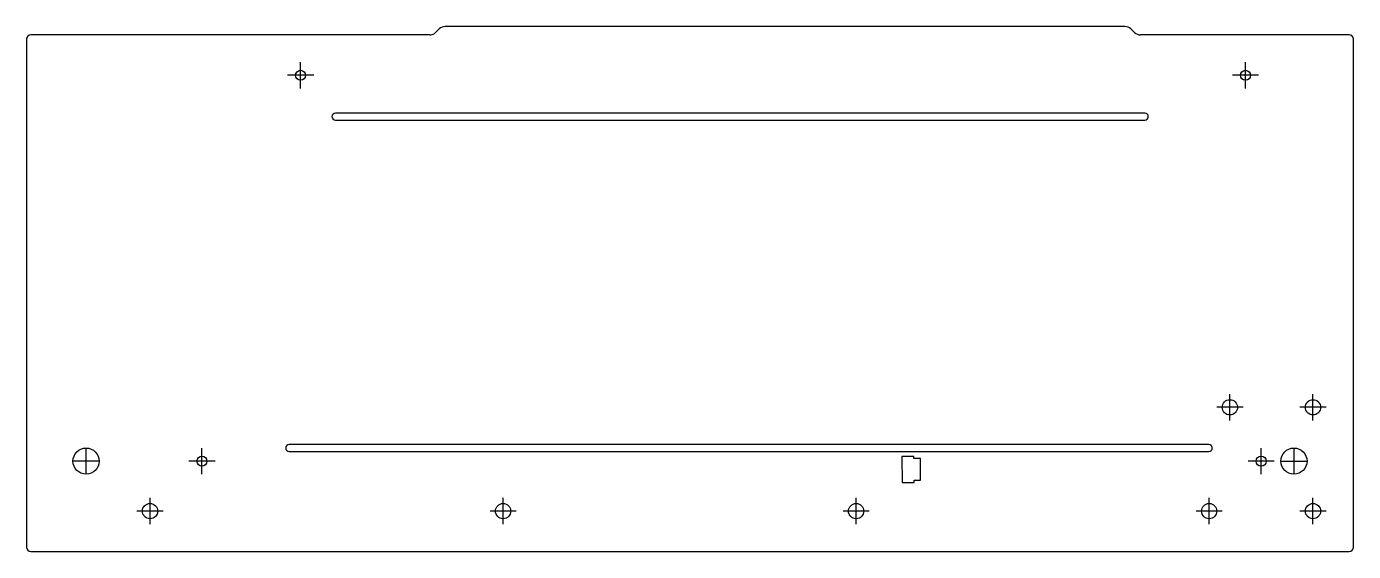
# Model space of a CAD drawing. Header units: millimetres. Extents: x -305 to 0, y 5 to 125.
import ezdxf

# ---------------------------------------------------------------- set-up
doc = ezdxf.new("R2010")
doc.units = ezdxf.units.MM
doc.layers.get('0').update_dxf_attribs({"linetype": 'CONTINUOUS'})

msp = doc.modelspace()

# ---------------------------------------------------------------- linework, layer by layer
for p, q in [((-209.89, 124.95, 0), (-211.08, 123.82, 0)), ((-209.89, 124.95), (-211.08, 123.82)), ((-209.89, 124.95), (-211.08, 123.82)), ((-52.69, 125.5, 0), (-208.52, 125.5, 0)), ((-52.69, 125.5), (-208.52, 125.5)), ((-52.69, 125.5), (-208.52, 125.5)), ((-50.43, 124.12), (-51.32, 124.96, 0)), ((-50.43, 124.12), (-51.32, 124.96)), ((-50.43, 124.12), (-51.32, 124.96)), ((-304.55, 122.57), (-304.55, 6.01, 0)), ((-304.55, 122.57), (-304.55, 6.01)), ((-304.55, 122.57), (-304.55, 6.01)), ((-212.05, 123.57), (-303.55, 123.57, 0)), ((-212.05, 123.57), (-303.55, 123.57)), ((-212.05, 123.57), (-303.55, 123.57)), ((-1.25, 123.57), (-49.06, 123.57)), ((-1.25, 123.57), (-49.06, 123.57)), ((-1.25, 123.57), (-49.06, 123.57)), ((-0.25, 6.01), (-0.25, 122.57, 0)), ((-0.25, 6.01), (-0.25, 122.57)), ((-0.25, 6.01), (-0.25, 122.57)), ((-241.7, 111.3), (-241.7, 117.3)), ((-25, 111.3), (-25, 117.3)), ((-238.7, 114.3), (-244.7, 114.3)), ((-22, 114.3), (-28, 114.3)), ((-28.58, 35.1), (-28.58, 41.1)), ((-9.53, 35.1), (-9.53, 41.1)), ((-25.58, 38.1), (-31.58, 38.1)), ((-6.53, 38.1), (-12.52, 38.1)), ((-290.9, 22.75), (-290.9, 28.75)), ((-264.32, 22.75), (-264.32, 28.75)), ((-21.42, 22.75), (-21.42, 28.75)), ((-13.9, 28.75), (-13.9, 22.75)), ((-287.9, 25.75), (-293.9, 25.75)), ((-261.32, 25.75), (-267.32, 25.75)), ((-18.42, 25.75), (-24.42, 25.75)), ((-16.9, 25.75), (-10.9, 25.75)), ((-276.23, 11.29), (-276.23, 17.29)), ((-195.26, 11.29), (-195.26, 17.29)), ((-114.3, 11.29), (-114.3, 17.29)), ((-33.34, 11.29), (-33.34, 17.29)), ((-9.53, 11.29), (-9.53, 17.29)), ((-273.23, 14.29), (-279.23, 14.29)), ((-192.26, 14.29), (-198.26, 14.29)), ((-111.3, 14.29), (-117.3, 14.29)), ((-30.34, 14.29), (-36.34, 14.29)), ((-6.53, 14.29), (-12.52, 14.29)), ((-303.55, 5.01), (-1.25, 5.01)), ((-303.55, 5.01), (-1.25, 5.01)), ((-303.55, 5.01), (-1.25, 5.01))]:
    msp.add_line(p, q)
for points in [[(-48.1, 105.62), (-233.7, 105.62, 1), (-233.7, 104.02), (-48.1, 104.02, 1)], [(-33.42, 29.55), (-244.32, 29.55, 1), (-244.32, 27.95), (-33.42, 27.95, 1)]]:
    msp.add_lwpolyline(points, format="xyb", close=True)
msp.add_lwpolyline([(-99.52, 21.36), (-99.55, 26.36), (-100.75, 26.35), (-101.04, 26.35), (-101.04, 26.85), (-103.8, 26.84), (-103.77, 20.84), (-101.01, 20.85), (-101.01, 21.35), (-100.72, 21.35)], close=True)
for centre, radius in [((-241.7, 114.3), 1.15), ((-241.7, 114.3), 1.15), ((-241.7, 114.3), 1.15), ((-25, 114.3), 1.15), ((-25, 114.3), 1.15), ((-25, 114.3), 1.15), ((-28.58, 38.1), 1.75), ((-28.58, 38.1), 1.75), ((-28.58, 38.1), 1.75), ((-9.53, 38.1), 1.75), ((-9.53, 38.1), 1.75), ((-9.53, 38.1), 1.75), ((-290.9, 25.75), 3), ((-290.9, 25.75), 3), ((-290.9, 25.75), 3), ((-13.9, 25.75), 3), ((-13.9, 25.75), 3), ((-13.9, 25.75), 3), ((-264.32, 25.75), 1.15), ((-264.32, 25.75), 1.15), ((-264.32, 25.75), 1.15), ((-21.42, 25.75), 1.15), ((-21.42, 25.75), 1.15), ((-21.42, 25.75), 1.15), ((-276.23, 14.29), 1.75), ((-276.23, 14.29), 1.75), ((-276.23, 14.29), 1.75), ((-195.26, 14.29), 1.75), ((-195.26, 14.29), 1.75), ((-195.26, 14.29), 1.75), ((-114.3, 14.29), 1.75), ((-114.3, 14.29), 1.75), ((-114.3, 14.29), 1.75), ((-33.34, 14.29), 1.75), ((-33.34, 14.29), 1.75), ((-33.34, 14.29), 1.75), ((-9.53, 14.29), 1.75), ((-9.53, 14.29), 1.75), ((-9.53, 14.29), 1.75)]:
    msp.add_circle(centre, radius)
for centre, radius, start, end in [((-208.52, 123.5, 0), 2, 90.0001, 133.3224), ((-208.52, 123.5), 2, 90.0001, 133.3224), ((-208.52, 123.5), 2, 90.0001, 133.3224), ((-52.69, 123.5, 0), 2, 46.7408, 90.0001), ((-52.69, 123.5), 2, 46.7408, 90.0001), ((-52.69, 123.5), 2, 46.7408, 90.0001), ((-303.55, 122.57), 1, 90, 180), ((-303.55, 122.57), 1, 90, 180), ((-212.05, 125.57), 2, 270, 298.955), ((-212.05, 125.57), 2, 270, 298.955), ((-212.05, 125.57), 2, 270, 298.955), ((-49.06, 125.57), 2, 226.7408, 270), ((-49.06, 125.57), 2, 226.7408, 270), ((-49.06, 125.57), 2, 226.7408, 270), ((-1.25, 122.57), 1, 0, 90), ((-1.25, 122.57), 1, 0, 90), ((-303.55, 6.01), 1, 180, 270), ((-303.55, 6.01), 1, 180, 270), ((-1.25, 6.01), 1, -90, 0), ((-1.25, 6.01), 1, -90, 0), ((-1.25, 6.01), 1, -90, 0)]:
    msp.add_arc(centre, radius, start, end)
at = {"extrusion": (1.75484e-22, 4.93943e-09, 1)}
msp.add_arc((-303.55, 122.57, 0), 1, 90, 180, dxfattribs=at)
at = {"extrusion": (4.93942e-09, 0, 1)}
msp.add_arc((-1.25, 122.57, 0), 1, 0, 90, dxfattribs=at)
at = {"extrusion": (-4.9394e-09, -1.20644e-22, 1)}
msp.add_arc((-303.55, 6.01, 0), 1, 180, 270, dxfattribs=at)

doc.saveas('drawing.dxf')
